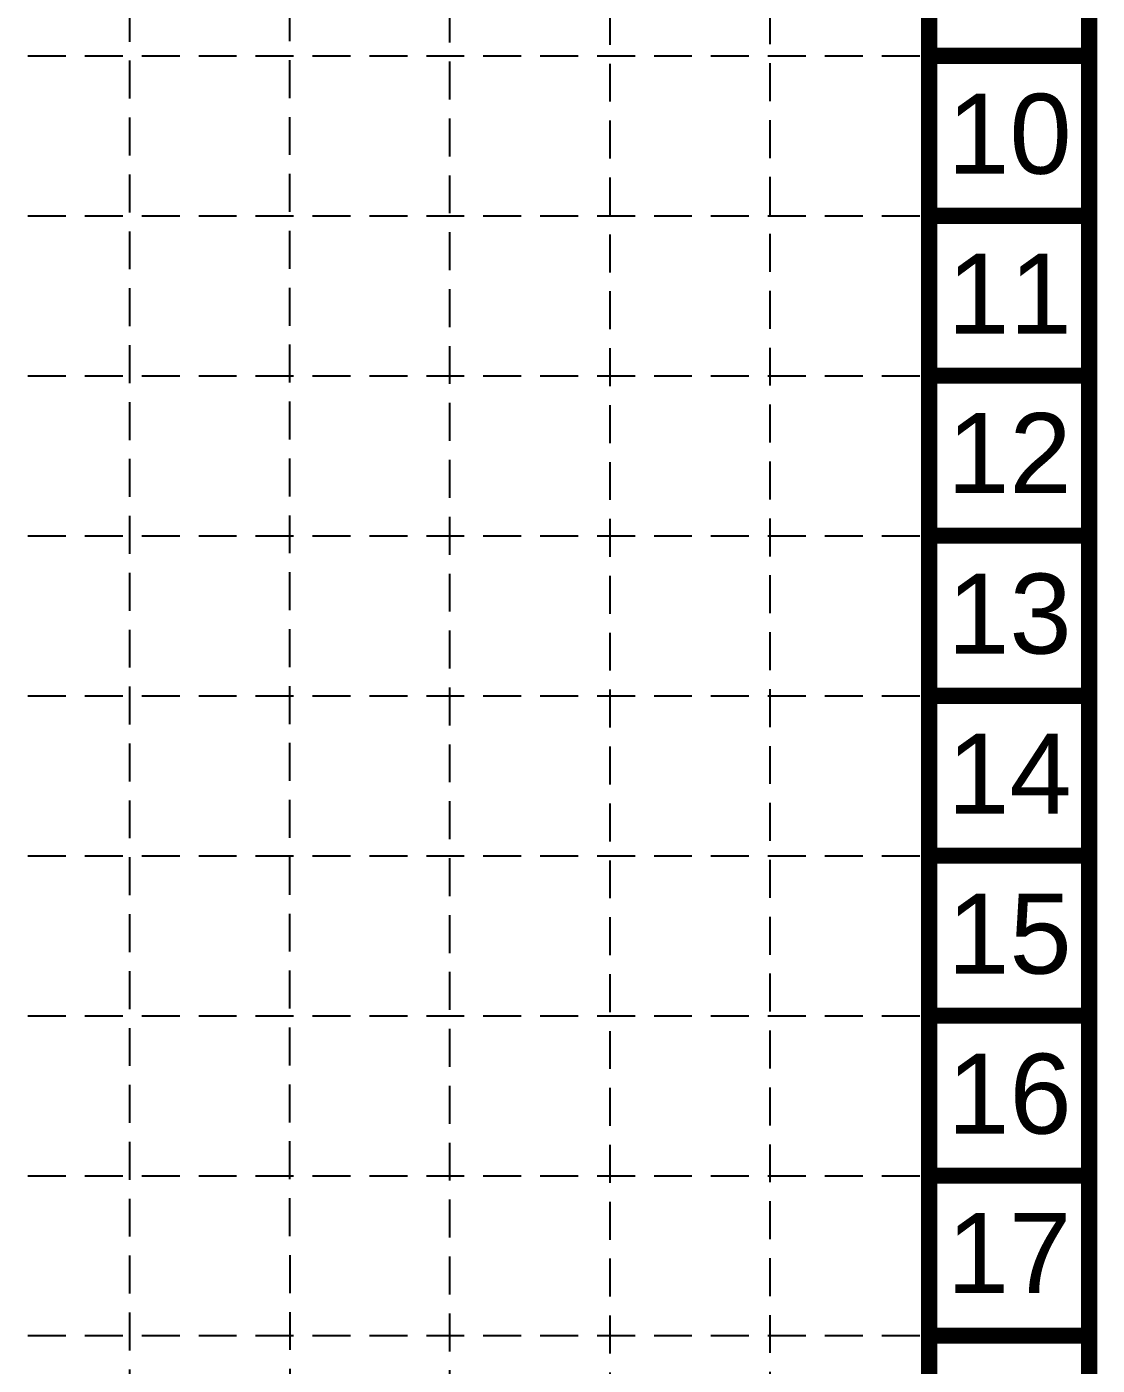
# Model space of a CAD drawing. Header units: feet. Extents: x 4829 to 5337, y 4560 to 5371.
# Drawn here: x 5252.1 to 5336.7, y 5140.3 to 5246.1 of the extents above; entities that cross this region are included whole.
import ezdxf
from ezdxf.enums import TextEntityAlignment as Align

# ---------------------------------------------------------------- set-up
doc = ezdxf.new("R2010")
doc.units = ezdxf.units.FT
doc.header["$LTSCALE"] = 20
doc.header["$MEASUREMENT"] = 0
doc.linetypes.add('HIDDEN', pattern=[0.375, 0.25, -0.125])
doc.layers.add('BASE', color=7, linetype='CONTINUOUS')
doc.layers.add('GRID', color=254, linetype='HIDDEN')
doc.styles.get("Standard").update_dxf_attribs({"font": 'ARIAL.TTF'})

msp = doc.modelspace()

# ---------------------------------------------------------------- linework, layer by layer
at = {"layer": 'BASE', "const_width": 1.27}
for points in [[(5336.05, 4560.67), (5336.05, 5370.35), (4830, 5370.35), (4830, 4560.67)], [(5323.4, 4573.32), (5323.4, 5357.7), (4842.65, 5357.7), (4842.65, 4573.32)]]:
    msp.add_lwpolyline(points, close=True, dxfattribs=at)
for points in [[(5336.05, 5243.84), (5323.4, 5243.84)], [(5336.05, 5231.19), (5323.4, 5231.19)], [(5336.05, 5218.54), (5323.4, 5218.54)], [(5336.05, 5205.89), (5323.4, 5205.89)], [(5336.05, 5193.23), (5323.4, 5193.23)], [(5336.05, 5180.58), (5323.4, 5180.58)], [(5336.05, 5167.93), (5323.4, 5167.93)], [(5336.05, 5155.28), (5323.4, 5155.28)], [(5336.05, 5142.63), (5323.4, 5142.63)]]:
    msp.add_lwpolyline(points, dxfattribs=at)
at = {"layer": 'GRID', "color": 8, "linetype": 'HIDDEN', "ltscale": 0.6}
for p, q in [((5260.24, 4623.96), (5260.2, 5357.98)), ((5272.92, 4624), (5272.85, 5357.98)), ((5285.54, 4623.89), (5285.5, 5357.98)), ((5298.22, 4623.72), (5298.16, 5357.98)), ((5310.88, 4623.76), (5310.81, 5357.98)), ((4842.65, 5243.84), (5323.4, 5243.84)), ((4842.65, 5231.19), (5323.4, 5231.19)), ((4842.65, 5218.54), (5323.4, 5218.54)), ((4842.65, 5205.89), (5323.4, 5205.89)), ((4842.65, 5193.23), (5323.4, 5193.23)), ((4842.65, 5180.58), (5323.4, 5180.58)), ((4842.65, 5167.93), (5323.4, 5167.93)), ((4842.65, 5155.28), (5323.4, 5155.28)), ((4842.65, 5142.63), (5323.4, 5142.63))]:
    msp.add_line(p, q, dxfattribs=at)

# ---------------------------------------------------------------- texts
at = {"layer": 'BASE'}
for s, p in [('10', (5329.75, 5237.68)), ('11', (5329.75, 5225.03)), ('12', (5329.74, 5212.43)), ('13', (5329.75, 5199.73)), ('14', (5329.75, 5187.08)), ('15', (5329.75, 5174.42)), ('16', (5329.75, 5161.77)), ('17', (5329.71, 5149.16))]:
    msp.add_text(s, height=6.326, dxfattribs=at).set_placement(p, align=Align.MIDDLE_CENTER)

doc.saveas('drawing.dxf')
